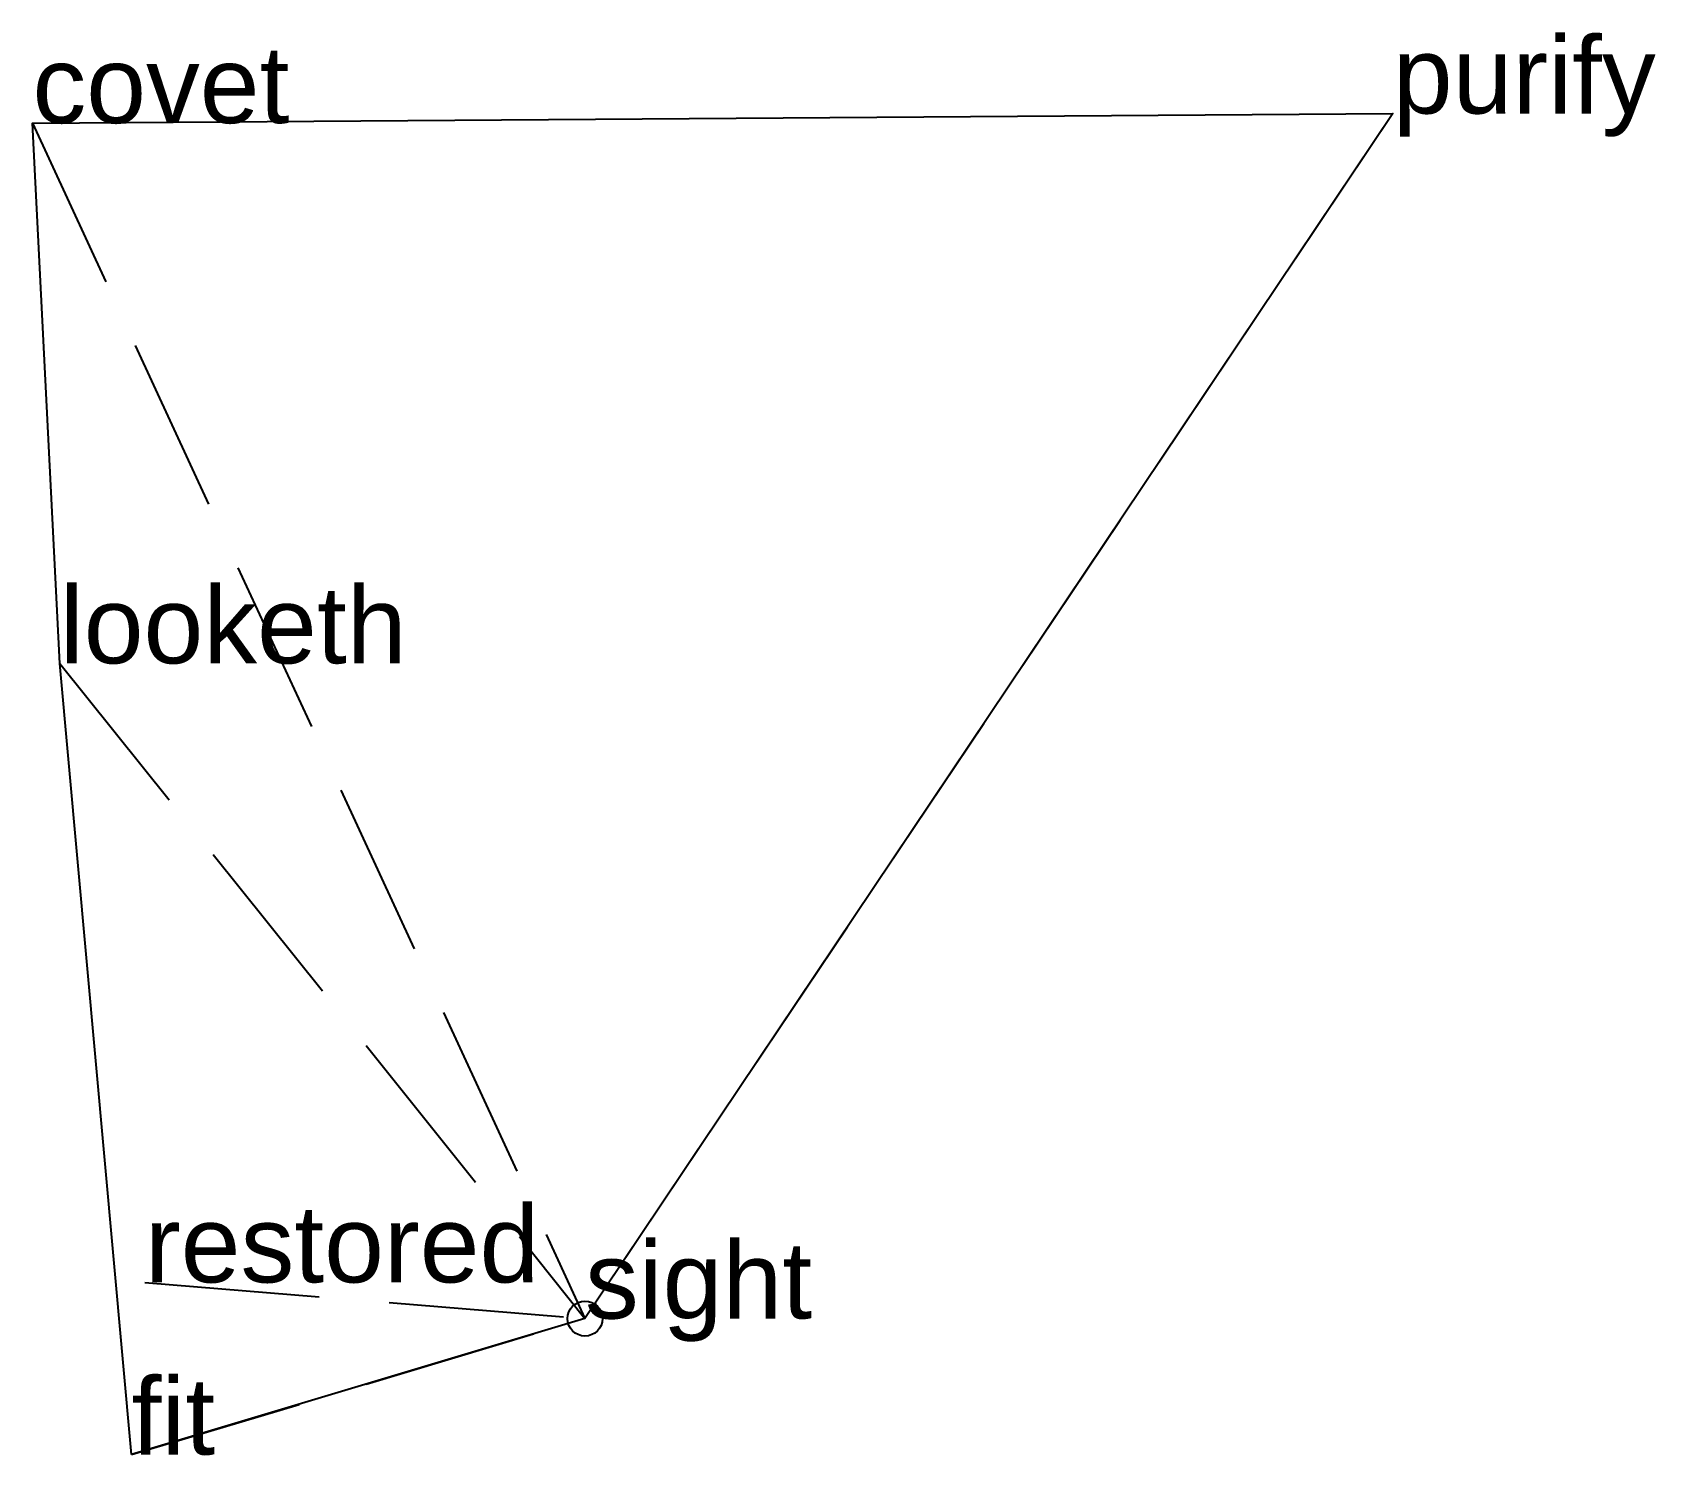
# Model space of a CAD drawing. Extents: x -0.79 to 1.53, y -0.2 to 1.84.
import ezdxf

# ---------------------------------------------------------------- set-up
doc = ezdxf.new("R2010")
doc.units = 0
doc.linetypes.add('DASHED2', pattern=[0.3, 0.25, -0.05])
doc.layers.add('TEXT', color=1, linetype='CONTINUOUS')
doc.styles.get("Standard").update_dxf_attribs({"font": 'arial.ttf'})

msp = doc.modelspace()

# ---------------------------------------------------------------- linework, layer by layer
at = {"linetype": 'DASHED2'}
for p in [(1.1545, 1.7221), (-0.7896, 1.7084), (-0.7505, 0.9363), (-0.6289, 0.0516), (-0.6481, -0.1945), (0, 0)]:
    msp.add_line(p, (0, 0), dxfattribs=at)
msp.add_circle((0, 0), 0.025)
at = {"layer": 'OUTLINE', "linetype": 'CONTINUOUS'}
msp.add_polyline3d([(-0.6481, -0.1945, 0), (-0.7505, 0.9363, 0), (-0.7896, 1.7084, 0), (1.1545, 1.7221, 0), (0, 0, 0), (-0.6481, -0.1945, 0)], close=True, dxfattribs=at)

# ---------------------------------------------------------------- texts
at = {"layer": 'TEXT'}
for s, p in [('purify', (1.1545, 1.7221)), ('covet', (-0.7896, 1.7084)), ('looketh', (-0.7505, 0.9363)), ('restored', (-0.6289, 0.0516)), ('sight', (0, 0)), ('fit', (-0.6481, -0.1945))]:
    msp.add_text(s, height=0.11, dxfattribs=at).set_placement(p)

doc.saveas('drawing.dxf')
